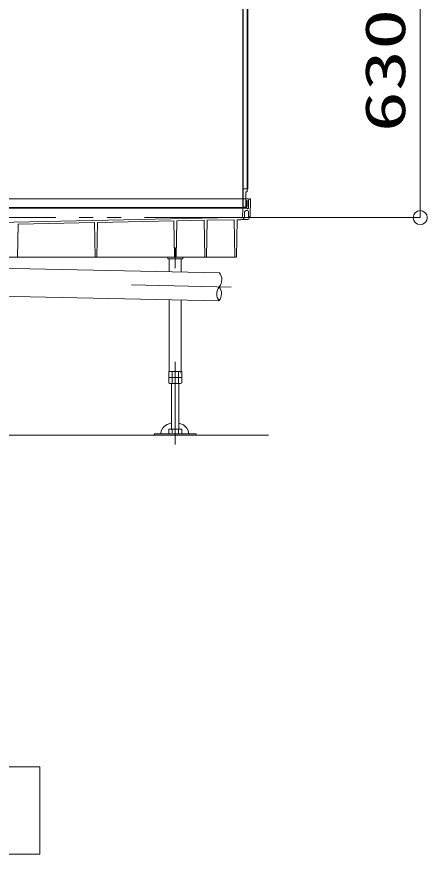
# Model space of a CAD drawing. Units: millimetres on the paper. Extents: x -305 to 305, y -152 to 152.
# Drawn here: x -235.46 to -217.87, y 1.27 to 37.16 of the extents above; entities that cross this region are included whole.
import ezdxf
from ezdxf.enums import TextEntityAlignment as Align

# ---------------------------------------------------------------- set-up
doc = ezdxf.new("R2010")
doc.units = ezdxf.units.MM
doc.linetypes.add('LONG_CHAIN', pattern=[21, 18, -1, 1, -1])
doc.linetypes.add('LONG_DOUBLE_CHAIN', pattern=[21.8, 18, -1, 0.6, -0.6, 0.6, -1])
doc.layers.add('0-0_0', color=7, linetype='Continuous', lineweight=9)
doc.layers.add('0-1_VIEW0002', color=7, linetype='Continuous', lineweight=9)
doc.styles.add('ＭＳ ゴシック', font='')
doc.styles.get('ＭＳ ゴシック').set_extended_font_data('MS Gothic')

# ---------------------------------------------------------------- blocks, each defined once
blk = doc.blocks.new('_ORIGIN')
at = {"layer": '0-0_0'}
blk.add_line((0, 0), (-1, 0), dxfattribs=at)
blk.add_circle((0, 0), 0.5, dxfattribs=at)

msp = doc.modelspace()

# ---------------------------------------------------------------- linework, layer by layer
at = {"layer": '0-0_0'}
for p, q in [((-261.975, 5.016), (-234.475, 5.016)), ((-234.475, 1.266), (-234.475, 5.016)), ((-261.975, 1.266), (-234.475, 1.266))]:
    msp.add_line(p, q, dxfattribs=at)
at = {"layer": '0-1_VIEW0002'}
for p, q in [((-225.77, 68.313), (-225.77, 29.033)), ((-225.756, 68.313), (-225.756, 29.033)), ((-225.59, 68.303), (-225.59, 29.653)), ((-225.566, 68.339), (-225.566, 29.793)), ((-218.169, 40.553), (-218.169, 29.153)), ((-225.756, 29.793), (-225.59, 29.793)), ((-225.64, 29.653), (-225.64, 28.993)), ((-225.59, 29.653), (-225.64, 29.653)), ((-225.59, 29.793), (-225.566, 29.793)), ((-225.53, 29.353), (-253.232, 29.353)), ((-225.604, 29.293), (-225.604, 29.033)), ((-225.604, 29.293), (-225.59, 29.293)), ((-225.59, 29.293), (-225.59, 29.033)), ((-225.531, 29.294), (-225.537, 28.963)), ((-225.45, 29.353), (-225.472, 29.353)), ((-225.45, 29.353), (-225.464, 28.593)), ((-225.77, 28.953), (-251.952, 28.953)), ((-250.77, 28.993), (-225.63, 28.993)), ((-225.786, 28.607), (-225.772, 28.915)), ((-225.6, 28.953), (-225.732, 28.953)), ((-225.73, 29.007), (-225.63, 29.007)), ((-225.73, 29.007), (-225.64, 29.007)), ((-225.706, 28.597), (-225.697, 28.796)), ((-225.64, 29.007), (-225.63, 29.007)), ((-225.574, 28.853), (-225.637, 28.853)), ((-225.59, 28.943), (-225.58, 28.943)), ((-225.567, 28.933), (-225.58, 28.933)), ((-225.528, 28.593), (-225.534, 28.814)), ((-248.192, 28.099), (-226.171, 28.559)), ((-232.006, 28.341), (-228.736, 28.41)), ((-228.708, 26.853), (-228.736, 28.41)), ((-228.632, 26.853), (-228.605, 28.412)), ((-228.605, 28.412), (-227.436, 28.437)), ((-227.408, 26.853), (-227.436, 28.437)), ((-227.332, 26.853), (-227.305, 28.44)), ((-227.305, 28.44), (-226.143, 28.464)), ((-226.171, 28.559), (-225.88, 28.565)), ((-226.115, 26.853), (-226.143, 28.464)), ((-226.039, 26.853), (-226.01, 28.463)), ((-225.846, 28.463), (-226.01, 28.463)), ((-225.88, 28.565), (-225.88, 28.549)), ((-225.88, 28.549), (-225.844, 28.55)), ((-225.562, 28.473), (-225.794, 28.473)), ((-225.464, 28.593), (-225.528, 28.593)), ((-225.503, 28.523), (-225.49, 28.593)), ((-218.23, 28.553), (-218.169, 28.553)), ((-235.432, 26.853), (-235.408, 28.27)), ((-235.408, 28.27), (-232.134, 28.339)), ((-232.108, 26.853), (-232.134, 28.339)), ((-232.032, 26.853), (-232.006, 28.341)), ((-247.918, 26.853), (-226.039, 26.853)), ((-246.998, 26.601), (-226.77, 26.189)), ((-228.99, 26.853), (-228.99, 26.781)), ((-228.99, 26.781), (-228.35, 26.781)), ((-228.924, 26.781), (-228.924, 26.233)), ((-228.416, 26.781), (-228.416, 26.222)), ((-228.35, 26.853), (-228.35, 26.781)), ((-247.023, 25.401), (-226.795, 24.989)), ((-228.924, 25.033), (-228.924, 21.961)), ((-228.416, 25.022), (-228.416, 21.961)), ((-228.393, 21.961), (-228.948, 21.961)), ((-228.948, 21.961), (-228.948, 21.468)), ((-228.809, 21.961), (-228.809, 21.441)), ((-228.532, 21.961), (-228.532, 21.441)), ((-228.44, 21.901), (-228.43, 21.901)), ((-228.393, 21.961), (-228.393, 21.468)), ((-228.393, 21.701), (-228.945, 21.701)), ((-228.948, 21.468), (-228.9, 21.441)), ((-228.44, 21.441), (-228.9, 21.441)), ((-228.83, 19.479), (-228.83, 21.441)), ((-228.51, 21.441), (-228.51, 19.479)), ((-228.44, 21.441), (-228.393, 21.468)), ((-228.948, 19.279), (-228.948, 19.479)), ((-228.948, 19.479), (-228.393, 19.479)), ((-228.809, 19.33), (-228.809, 19.479)), ((-228.532, 19.306), (-228.532, 19.479)), ((-228.393, 19.315), (-228.393, 19.479)), ((-224.67, 19.233), (-267.77, 19.233)), ((-229.57, 19.279), (-227.77, 19.279)), ((-229.57, 19.274), (-229.57, 19.233)), ((-229.57, 19.233), (-227.77, 19.233)), ((-227.77, 19.279), (-227.77, 19.233))]:
    msp.add_line(p, q, dxfattribs=at)
at = {"layer": '0-1_VIEW0002', "linetype": 'LONG_DOUBLE_CHAIN'}
msp.add_line((-273.582, 28.553), (-218.17, 28.553), dxfattribs=at)
at = {"layer": '0-1_VIEW0002', "linetype": 'LONG_CHAIN'}
for p, q in [((-228.67, 27.276), (-228.67, 26.381)), ((-230.541, 25.666), (-226.274, 25.579)), ((-228.67, 22.365), (-228.67, 18.833))]:
    msp.add_line(p, q, dxfattribs=at)
at = {"layer": '0-1_VIEW0002'}
for points in [[(-229.29, 19.279), (-229.29, 19.287), (-229.269, 19.412), (-229.203, 19.536), (-229.133, 19.611), (-229.014, 19.691), (-228.83, 19.754)], [(-228.51, 19.745), (-228.319, 19.665), (-228.174, 19.532), (-228.116, 19.428), (-228.09, 19.287), (-228.09, 19.279)]]:
    msp.add_lwpolyline(points, dxfattribs=at)
for centre, radius, start, end in [((-225.472, 29.293), 0.06, 90, 179), ((-225.732, 28.913), 0.04, 90, 177.5), ((-225.73, 29.033), 0.04, 180, 270), ((-225.73, 29.033), 0.026, 180, 270), ((-225.73, 29.033), 0.026, 180, 270), ((-225.637, 28.793), 0.06, 90, 177.5), ((-225.63, 29.033), 0.04, 270, 0), ((-225.63, 29.033), 0.026, 270, 0), ((-225.6, 28.943), 0.01, 0, 90), ((-225.58, 28.943), 0.01, 180, 270), ((-225.574, 28.813), 0.04, 1.5, 90), ((-225.567, 28.963), 0.03, 270, 359), ((-225.846, 28.603), 0.14, 270, 357.5), ((-225.846, 28.61), 0.06, 271.1458, 357.5), ((-225.562, 28.533), 0.06, 270, 350), ((-227.176, 25.897), 0.5, 321.9634, 35.7032), ((-226.389, 25.281), 0.5, 141.9634, 215.7032), ((-227.189, 25.297), 0.5, 321.9634, 35.7032)]:
    msp.add_arc(centre, radius, start, end, dxfattribs=at)

# ---------------------------------------------------------------- block references
at = {"layer": '0-1_VIEW0002', "xscale": 0.6, "yscale": 0.6, "rotation": 270}
msp.add_blockref('_ORIGIN', (-218.169, 28.553), dxfattribs=at)

# ---------------------------------------------------------------- texts
at = {"layer": '0-1_VIEW0002', "style": 'ＭＳ ゴシック', "width": 1.5}
msp.add_text('630', height=1.73, rotation=90, dxfattribs=at).set_placement((-218.294, 32.212), align=Align.BOTTOM_LEFT)

doc.saveas('drawing.dxf')
